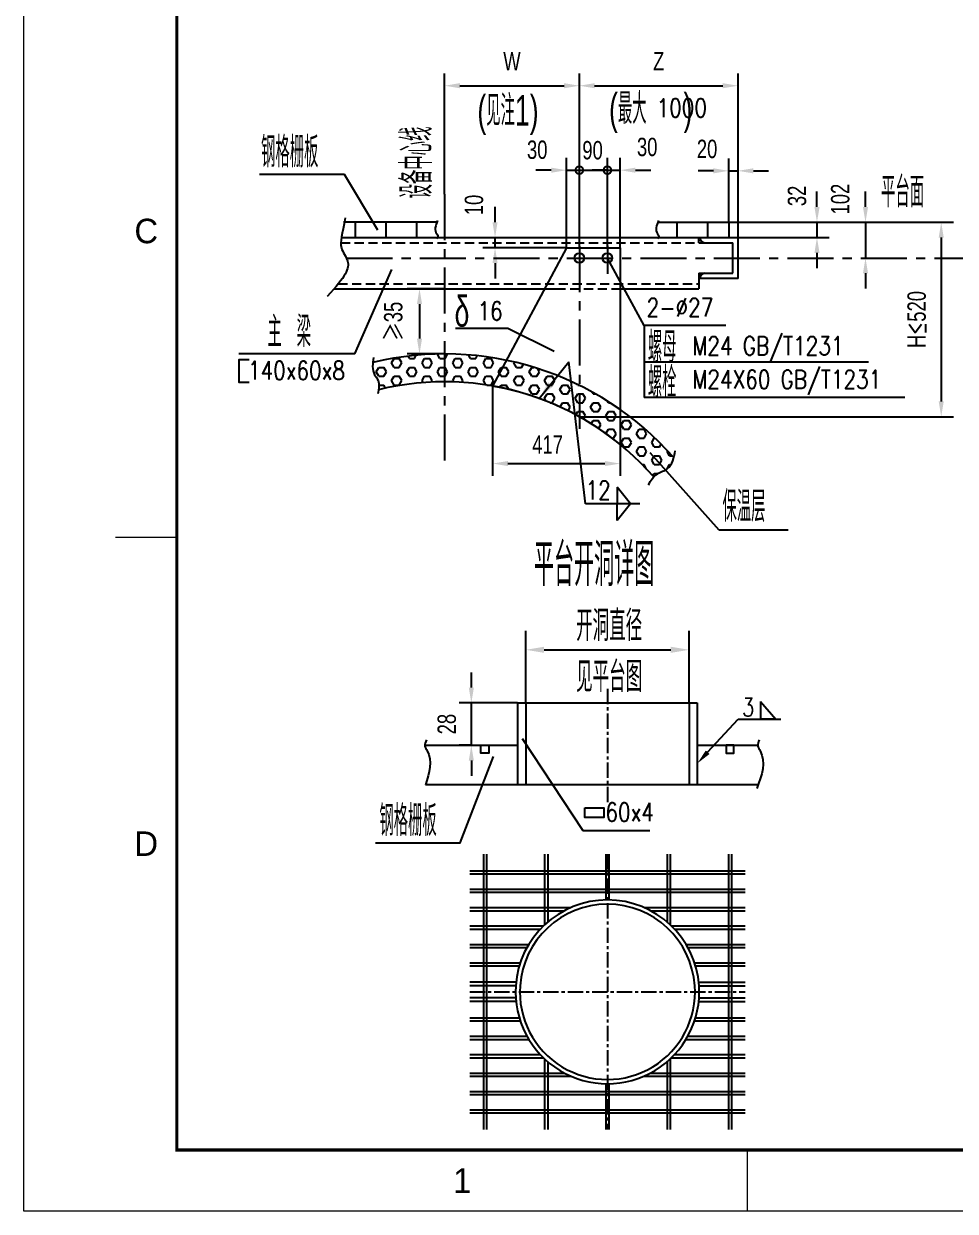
# Model space of a CAD drawing. Extents: x 148 to 221443, y -36682 to 6758.
# Drawn here: x 43346 to 46388, y -22570 to -18694 of the extents above; entities that cross this region are included whole.
import ezdxf
from ezdxf.enums import TextEntityAlignment as Align

# ---------------------------------------------------------------- set-up
doc = ezdxf.new("R2010")
doc.units = 0
doc.header["$LTSCALE"] = 10
doc.header["$MEASUREMENT"] = 0
doc.linetypes.add('CENTERX2', pattern=[4, 2.5, -0.5, 0.5, -0.5])
doc.linetypes.add('HIDDENX2', pattern=[0.75, 0.5, -0.25])
for name, color, linetype in [('2', 4, 'Continuous'), ('3', 255, 'Continuous'), ('CENTER', 1, 'CENTERX2'), ('HIDDEN', 7, 'HIDDENX2'), ('RED', 7, 'Continuous'), ('WHITE', 7, 'Continuous')]:
    doc.layers.add(name, color=color, linetype=linetype)
doc.layers.add('2（细实线）', color=3, linetype='Continuous', lineweight=20)
doc.layers.add('图框层', color=7, linetype='Continuous', lineweight=15)
doc.styles.add('HZ', font='ROMS.SHX', dxfattribs={"width": 0.75, "bigfont": 'GBCBIG.SHX'})
doc.styles.get("Standard").update_dxf_attribs({"font": 'wison_e.shx', "width": 0.75, "bigfont": 'wison_c.shx'})
doc.styles.add('XW', font='ROMANS.shx', dxfattribs={"width": 0.85})
doc.dimstyles.new('DIM1', dxfattribs={"dimscale": 20, "dimtxt": 3, "dimasz": 2.5, "dimexe": 2, "dimexo": 0, "dimgap": 1, "dimtad": 0, "dimdec": 0, "dimzin": 0, "dimdsep": 46, "dimtxsty": 'Standard', "dimcen": 2, "dimclrd": 3, "dimclre": 3, "dimclrt": 3, "dimadec": 0, "dimazin": 0, "dimtfac": 0.666667, "dimtdec": 0, "dimtofl": 0, "dimtmove": 2, "dimatfit": 1, "dimfxl": 2, "dimtvp": 1.333333, "dimtolj": 1, "dimtzin": 0, "dimarcsym": 0})

# ---------------------------------------------------------------- blocks, each defined once
blk = doc.blocks.new('*D1013')
at = {"color": 3, "lineweight": -2}
for p, q in [((44885.5, -19341.7), (44885.5, -19291.7)), ((44845.5, -19391.7), (44925.5, -19391.7)), ((45119.1, -19425), (44845.5, -19425)), ((44885.5, -19475), (44885.5, -19525))]:
    blk.add_line(p, q, dxfattribs=at)
at = {"color": 3}
for points in [[(44877.1, -19341.7), (44893.8, -19341.7), (44885.5, -19391.7)], [(44893.8, -19475), (44877.1, -19475), (44885.5, -19425)]]:
    blk.add_solid(points, dxfattribs=at)
at = {"layer": 'Defpoints', "color": 0}
for p in [(44845.5, -19391.7), (44885.5, -19391.7), (45119.1, -19425)]:
    blk.add_point(p, dxfattribs=at)
at = {"color": 3, "insert": (44817, -19285.2), "char_height": 60, "attachment_point": 5, "rotation": 90}
blk.add_mtext('\\A1;10', dxfattribs=at)
blk = doc.blocks.new('_DotSmall')
at = {"layer": 'WHITE', "color": 0, "const_width": 0.5}
blk.add_lwpolyline([(-0.0625, 0, 1), (0.0625, 0, 1)], format="xyb", close=True, dxfattribs=at)
blk = doc.blocks.new('*D1014')
at = {"color": 3, "lineweight": -2}
for p, q in [((45119.1, -19425), (45119.1, -19131.6)), ((45160.8, -19425), (45160.8, -19131.6)), ((45069.1, -19171.6), (45019.1, -19171.6)), ((45160.8, -19171.6), (45210.8, -19171.6))]:
    blk.add_line(p, q, dxfattribs=at)
at = {"color": 3}
blk.add_solid([(45069.1, -19180), (45069.1, -19163.3), (45119.1, -19171.6)], dxfattribs=at)
at = {"layer": 'Defpoints', "color": 0}
for p in [(45160.8, -19171.6), (45119.1, -19425), (45160.8, -19425)]:
    blk.add_point(p, dxfattribs=at)
at = {"color": 3, "lineweight": -2, "xscale": 50, "yscale": 50, "zscale": 50, "rotation": 180}
blk.add_blockref('_DotSmall', (45160.8, -19171.6), dxfattribs=at)
at = {"color": 3, "insert": (45023.2, -19105.2), "char_height": 60, "attachment_point": 5}
blk.add_mtext('\\A1;30', dxfattribs=at)
blk = doc.blocks.new('*D1015')
at = {"color": 3, "lineweight": -2}
for p, q in [((45160.8, -19419.5), (45160.8, -19131.6)), ((45252.5, -19419.5), (45252.5, -19131.6))]:
    blk.add_line(p, q, dxfattribs=at)
at = {"layer": 'Defpoints', "color": 0}
for p in [(45252.5, -19171.6), (45160.8, -19419.5), (45252.5, -19419.5)]:
    blk.add_point(p, dxfattribs=at)
at = {"color": 3, "insert": (45204, -19106.8), "char_height": 60, "attachment_point": 5}
blk.add_mtext('\\A1;90', dxfattribs=at)
blk = doc.blocks.new('_None')
blk = doc.blocks.new('*D1016')
at = {"color": 3, "lineweight": -2}
for p, q in [((45252.5, -19425), (45252.5, -19131.6)), ((45294.1, -19425), (45294.1, -19131.6)), ((45252.5, -19171.6), (45202.5, -19171.6)), ((45344.1, -19171.6), (45394.1, -19171.6))]:
    blk.add_line(p, q, dxfattribs=at)
at = {"color": 3}
blk.add_solid([(45344.1, -19163.3), (45344.1, -19180), (45294.1, -19171.6)], dxfattribs=at)
at = {"layer": 'Defpoints', "color": 0}
for p in [(45294.1, -19171.6), (45252.5, -19425), (45294.1, -19425)]:
    blk.add_point(p, dxfattribs=at)
at = {"color": 3, "lineweight": -2, "xscale": 50, "yscale": 50, "zscale": 50}
blk.add_blockref('_DotSmall', (45252.5, -19171.6), dxfattribs=at)
at = {"color": 3, "insert": (45382.3, -19096.2), "char_height": 60, "attachment_point": 5}
blk.add_mtext('\\A1;30', dxfattribs=at)
blk = doc.blocks.new('*D1017')
at = {"color": 3, "lineweight": -2}
for p, q in [((44720.7, -19249.5), (44720.7, -18855.9)), ((45160.8, -19419.5), (45160.8, -18855.9)), ((44770.7, -18895.9), (45110.8, -18895.9))]:
    blk.add_line(p, q, dxfattribs=at)
at = {"color": 3}
for points in [[(44770.7, -18887.5), (44770.7, -18904.2), (44720.7, -18895.9)], [(45110.8, -18904.2), (45110.8, -18887.5), (45160.8, -18895.9)]]:
    blk.add_solid(points, dxfattribs=at)
at = {"layer": 'Defpoints', "color": 0}
for p in [(45160.8, -18895.9), (44720.7, -19249.5), (45160.8, -19419.5)]:
    blk.add_point(p, dxfattribs=at)
at = {"color": 3, "insert": (44940.7, -18815.9), "char_height": 60, "attachment_point": 5}
blk.add_mtext('\\A1;W', dxfattribs=at)
blk = doc.blocks.new('*D1018')
at = {"color": 3, "lineweight": -2}
for p, q in [((45160.8, -19419.5), (45160.8, -18855.9)), ((45679, -19391.7), (45679, -18855.9)), ((45210.8, -18895.9), (45629, -18895.9))]:
    blk.add_line(p, q, dxfattribs=at)
at = {"color": 3}
for points in [[(45210.8, -18887.5), (45210.8, -18904.2), (45160.8, -18895.9)], [(45629, -18904.2), (45629, -18887.5), (45679, -18895.9)]]:
    blk.add_solid(points, dxfattribs=at)
at = {"layer": 'Defpoints', "color": 0}
for p in [(45679, -18895.9), (45160.8, -19419.5), (45679, -19391.7)]:
    blk.add_point(p, dxfattribs=at)
at = {"color": 3, "insert": (45419.9, -18815.9), "char_height": 60, "attachment_point": 5}
blk.add_mtext('\\A1;Z', dxfattribs=at)
blk = doc.blocks.new('*D1019')
at = {"color": 3, "lineweight": -2}
for p, q in [((46095.3, -19291.7), (46095.3, -19241.7)), ((45648.6, -19341.7), (46135.3, -19341.7)), ((46095.3, -19458.3), (46135.3, -19458.3)), ((46095.3, -19508.3), (46095.3, -19558.3))]:
    blk.add_line(p, q, dxfattribs=at)
at = {"color": 3}
for points in [[(46087, -19291.7), (46103.6, -19291.7), (46095.3, -19341.7)], [(46103.6, -19508.3), (46087, -19508.3), (46095.3, -19458.3)]]:
    blk.add_solid(points, dxfattribs=at)
at = {"layer": 'Defpoints', "color": 0}
for p in [(45648.6, -19341.7), (46095.3, -19458.3), (46095.3, -19458.3)]:
    blk.add_point(p, dxfattribs=at)
at = {"color": 3, "insert": (46013.1, -19266), "char_height": 60, "attachment_point": 5, "rotation": 90}
blk.add_mtext('\\A1;102', dxfattribs=at)
blk = doc.blocks.new('*D1020')
at = {"color": 3, "lineweight": -2}
for p, q in [((45648.6, -19341.7), (46382.6, -19341.7)), ((46342.6, -19391.7), (46342.6, -19926.5)), ((45160.8, -19976.5), (46382.6, -19976.5))]:
    blk.add_line(p, q, dxfattribs=at)
at = {"color": 3}
for points in [[(46350.9, -19391.7), (46334.2, -19391.7), (46342.6, -19341.7)], [(46334.2, -19926.5), (46350.9, -19926.5), (46342.6, -19976.5)]]:
    blk.add_solid(points, dxfattribs=at)
at = {"layer": 'Defpoints', "color": 0}
for p in [(45648.6, -19341.7), (45160.8, -19976.5), (46342.6, -19976.5)]:
    blk.add_point(p, dxfattribs=at)
at = {"color": 3, "insert": (46262.6, -19659.1), "char_height": 60, "attachment_point": 5, "rotation": 90}
blk.add_mtext('\\A1;H{\\fRomanS|b0|i0|c134|p2;≤}520', dxfattribs=at)
blk = doc.blocks.new('*D1055')
at = {"color": 3, "linetype": 'Continuous', "lineweight": -2}
for p, q in [((44877.5, -19876.1), (44877.5, -20169.3)), ((45294.1, -20067), (45294.1, -20169.3)), ((44927.5, -20129.3), (45244.1, -20129.3))]:
    blk.add_line(p, q, dxfattribs=at)
at = {"color": 3}
for points in [[(44927.5, -20121), (44927.5, -20137.6), (44877.5, -20129.3)], [(45244.1, -20137.6), (45244.1, -20121), (45294.1, -20129.3)]]:
    blk.add_solid(points, dxfattribs=at)
at = {"layer": 'Defpoints', "color": 0}
for p in [(44877.5, -19876.1), (45294.1, -20067), (45294.1, -20129.3)]:
    blk.add_point(p, dxfattribs=at)
at = {"color": 3, "insert": (45057.1, -20067.1), "char_height": 60, "attachment_point": 5}
blk.add_mtext('\\A1;417', dxfattribs=at)
blk = doc.blocks.new('*D1056')
at = {"color": 3, "linetype": 'Continuous', "lineweight": -2}
for p, q in [((44723, -19558.5), (44598.8, -19558.5)), ((44638.8, -19608.5), (44638.8, -19721.6)), ((44720.7, -19771.6), (44598.8, -19771.6))]:
    blk.add_line(p, q, dxfattribs=at)
at = {"color": 3}
for points in [[(44647.1, -19608.5), (44630.4, -19608.5), (44638.8, -19558.5)], [(44630.4, -19721.6), (44647.1, -19721.6), (44638.8, -19771.6)]]:
    blk.add_solid(points, dxfattribs=at)
at = {"layer": 'Defpoints', "color": 0}
for p in [(44723, -19558.5), (44638.8, -19771.6), (44720.7, -19771.6)]:
    blk.add_point(p, dxfattribs=at)
at = {"color": 3, "insert": (44553.9, -19665.1), "char_height": 60, "attachment_point": 5, "rotation": 90}
blk.add_mtext('\\A1;{\\fSimSun|b0|i0|c134|p54;≥}35', dxfattribs=at)
blk = doc.blocks.new('*D1064')
at = {"color": 3, "linetype": 'Continuous', "lineweight": -2}
for p, q in [((45936.8, -19291.7), (45936.8, -19241.7)), ((45648.6, -19341.7), (45976.8, -19341.7)), ((45679, -19391.7), (45976.8, -19391.7)), ((45936.8, -19441.7), (45936.8, -19491.7))]:
    blk.add_line(p, q, dxfattribs=at)
at = {"color": 3}
for points in [[(45928.5, -19291.7), (45945.2, -19291.7), (45936.8, -19341.7)], [(45945.2, -19441.7), (45928.5, -19441.7), (45936.8, -19391.7)]]:
    blk.add_solid(points, dxfattribs=at)
at = {"layer": 'Defpoints', "color": 0}
for p in [(45648.6, -19341.7), (45679, -19391.7), (45936.8, -19391.7)]:
    blk.add_point(p, dxfattribs=at)
at = {"color": 3, "insert": (45871.9, -19255.6), "char_height": 60, "attachment_point": 5, "rotation": 90}
blk.add_mtext('\\A1;32', dxfattribs=at)
blk = doc.blocks.new('*D1067')
at = {"color": 3, "linetype": 'Continuous', "lineweight": -2}
for p, q in [((45648.6, -19341.7), (45648.6, -19133.7)), ((45679, -19391.7), (45679, -19133.7)), ((45598.6, -19173.7), (45548.6, -19173.7)), ((45729, -19173.7), (45779, -19173.7))]:
    blk.add_line(p, q, dxfattribs=at)
at = {"color": 3}
for points in [[(45598.6, -19182), (45598.6, -19165.4), (45648.6, -19173.7)], [(45729, -19165.4), (45729, -19182), (45679, -19173.7)]]:
    blk.add_solid(points, dxfattribs=at)
at = {"layer": 'Defpoints', "color": 0}
for p in [(45648.6, -19173.7), (45648.6, -19341.7), (45679, -19391.7)]:
    blk.add_point(p, dxfattribs=at)
at = {"color": 3, "insert": (45577.9, -19102.6), "char_height": 60, "attachment_point": 5}
blk.add_mtext('\\A1;20', dxfattribs=at)
blk = doc.blocks.new('*D1071')
at = {"color": 3, "linetype": 'Continuous', "lineweight": -2}
for p, q in [((44808.1, -20860.8), (44808.1, -20810.8)), ((44959.2, -20910.8), (44768.1, -20910.8)), ((44808.1, -21048.8), (44768.1, -21048.8)), ((44808.1, -21098.8), (44808.1, -21148.8))]:
    blk.add_line(p, q, dxfattribs=at)
at = {"color": 3}
for points in [[(44799.8, -20860.8), (44816.4, -20860.8), (44808.1, -20910.8)], [(44816.4, -21098.8), (44799.8, -21098.8), (44808.1, -21048.8)]]:
    blk.add_solid(points, dxfattribs=at)
at = {"layer": 'Defpoints', "color": 0}
for p in [(44959.2, -20910.8), (44808.1, -21048.8), (44808.1, -21048.8)]:
    blk.add_point(p, dxfattribs=at)
at = {"color": 3, "insert": (44728.1, -20979.8), "char_height": 60, "attachment_point": 5, "rotation": 90}
blk.add_mtext('\\A1;28', dxfattribs=at)
blk = doc.blocks.new('a2')
for p, q in [((15326.09, 9816.74), (15336.09, 9816.74)), ((15429.25, 9706.74), (15429.25, 9716.74))]:
    blk.add_line(p, q)
at = {"layer": '图框层', "ltscale": 10}
blk.add_lwpolyline([(15311.09, 10126.74), (15905.09, 10126.74), (15905.09, 9706.74), (15311.09, 9706.74)], close=True, dxfattribs=at)
at = {"layer": '图框层', "ltscale": 10, "const_width": 0.5}
blk.add_lwpolyline([(15336.09, 10116.74), (15895.09, 10116.74), (15895.09, 9716.74), (15336.09, 9716.74)], close=True, dxfattribs=at)
at = {"style": 'HZ'}
for s, p in [('C', (15331.09, 9866.74)), ('D', (15331.09, 9766.74)), ('1', (15382.67, 9711.74))]:
    blk.add_text(s, height=4, dxfattribs=at).set_placement(p, align=Align.MIDDLE)

msp = doc.modelspace()

# ---------------------------------------------------------------- hatches: boundary and pattern name
at = {"layer": '2', "linetype": 'Continuous'}
h = msp.add_hatch(dxfattribs=at)
h.set_pattern_fill('HEX', color=3, scale=133.333333, style=0)
h.set_pattern_definition([(0, (61355.612, -26050.67), (0, 28.867513), [16.66667, -33.33333]), (120, (61355.612, -26050.67), (-25, -14.433757), [16.66667, -33.33333]), (60, (61372.28, -26050.67), (-25, 14.433757), [16.66667, -33.33333])])
h.paths.add_polyline_path([(44720.6527, -19771.595), (44720.6527, -19862.4764, -0.077247128), (44995.7696, -19905.2355), (45024.5112, -19819.0109, 0.077553655)])
edge = h.paths.add_edge_path()
edge.add_line((44720.6527, -19862.4764), (44720.6527, -19771.595))
edge.add_arc((44720.6527, -20768.922), 997.327, 90, 103.5837498)
edge.add_spline(control_points=[(44486.4141, -19799.4926), (44484.9252, -19813.6626), (44486.3762, -19834.1983), (44507.7731, -19859.8328), (44506.7767, -19877.6249), (44504.8817, -19888.532)], knot_values=[19.555790087, 19.555790087, 19.555790087, 19.555790087, 44.393820247, 57.303182116, 76.18035137, 76.18035137, 76.18035137, 76.18035137], degree=3, periodic=0)
edge.add_arc((44720.6527, -20768.922), 906.4456, 90, 103.7709356, ccw=False)
h.paths.add_polyline_path([(45294.1361, -20066.953), (45294.1361, -19952.9698, 0.075903807), (45024.5112, -19819.0109), (44995.7696, -19905.2355, -0.094435082)])
edge = h.paths.add_edge_path()
edge.add_line((45294.1361, -19952.9698), (45294.1361, -20066.953))
edge.add_arc((44720.6527, -20768.922), 906.4456, 41.0958999, 50.7524187, ccw=False)
edge.add_spline(control_points=[(45403.7596, -20173.096), (45407.3099, -20169.3235), (45420.5147, -20158.0825), (45454.4977, -20148.836), (45465.0556, -20124.3059), (45469.0166, -20109.6704)], knot_values=[32.031214709, 32.031214709, 32.031214709, 32.031214709, 41.576270709, 64.022572381, 89.598805579, 89.598805579, 89.598805579, 89.598805579], degree=3, periodic=0)
edge.add_arc((44720.6527, -20768.922), 997.327, 41.3775949, 54.8989396)

# ---------------------------------------------------------------- linework, layer by layer
at = {"linetype": 'Continuous'}
for p, q in [((45284.189, -20205.9038), (45284.189, -20260.5182)), ((45327.9237, -20260.5182), (45284.189, -20205.9038)), ((45284.189, -20315.1327), (45284.189, -20260.5182)), ((45327.9237, -20260.5182), (45284.189, -20315.1327))]:
    msp.add_line(p, q, dxfattribs=at)
at = {"color": 0, "linetype": 'Continuous'}
for p, q in [((45751.8918, -20905.5755), (45751.8918, -20964.1471)), ((45751.8918, -20905.5755), (45802.9305, -20964.1471)), ((45802.9305, -20964.1471), (45751.8918, -20964.1471)), ((45802.9305, -20964.1471), (45751.8918, -20964.1471))]:
    msp.add_line(p, q, dxfattribs=at)
at = {"color": 3, "linetype": 'Continuous'}
msp.add_lwpolyline([(44082.3424, -19790.6232), (44048.8986, -19790.6232), (44048.8986, -19863.5422), (44082.3424, -19863.5422)], dxfattribs=at)
msp.add_lwpolyline([(45178.58, -21253.3149), (45241.1752, -21253.3149), (45241.1752, -21284.5954), (45178.58, -21284.5954)], close=True, dxfattribs=at)
at = {"color": 3}
for radius, start, end in [(997.327, 41.3775949, 103.5837498), (906.4456, 41.0958999, 103.7709356)]:
    msp.add_arc((44720.6527, -20768.922), radius, start, end, dxfattribs=at)
at = {"layer": '2', "color": 3, "linetype": 'Continuous'}
for p, q in [((45372.3929, -19678.6581), (45252.4694, -19458.3309)), ((44427.1597, -19771.3341), (44548.7999, -19495.4195)), ((45639.2204, -19678.6581), (45372.3929, -19678.6581)), ((45372.3929, -19678.6581), (45372.3929, -19913.4955)), ((44427.1597, -19771.3341), (44048.8986, -19771.3341)), ((45029.5166, -19916.7209), (45126.6659, -19797.7018)), ((45180.9979, -20260.5182), (45126.6659, -19797.7018)), ((46105.3465, -19797.9162), (45372.9154, -19797.9162)), ((46223.9224, -19913.4955), (45372.3929, -19913.4955)), ((45616.8611, -20347.1718), (45391.8346, -20094.5543)), ((45358.571, -20260.5182), (45180.9979, -20260.5182)), ((45842.4384, -20347.1718), (45616.8611, -20347.1718)), ((44985.8454, -20910.7607), (44985.8454, -20675.2131)), ((45519.1787, -20910.7607), (45519.1787, -20675.2131)), ((45045.8454, -20737.2831), (45459.1787, -20737.2831)), ((45579.828, -21071.6033), (45679.4099, -20964.1471)), ((45679.4099, -20964.1471), (45818.4631, -20964.1471)), ((44974.2813, -21026.4633), (45172.4056, -21327.3488)), ((45172.4056, -21327.3488), (45391.156, -21327.3488))]:
    msp.add_line(p, q, dxfattribs=at)
for points in [[(44115.9991, -19184.6068), (44393.2228, -19184.6068), (44502.1007, -19366.664)], [(44756.8422, -19687.8149), (44926.7624, -19687.8149), (45079.1047, -19761.9828)], [(44494.588, -21367.0057), (44771.8116, -21367.0057), (44880.6895, -21085.047)]]:
    msp.add_lwpolyline(points, dxfattribs=at)
for points, knots in [([(44396.34, -19327.5207), (44387.1454, -19382.8229), (44371.3255, -19420.6219), (44417.5876, -19473.5113), (44398.84, -19519.0756), (44336.8749, -19583.7247)], [0, 0, 0, 0, 39.248188141, 67.529390157, 109.117499153, 109.117499153, 109.117499153, 109.117499153]), ([(44489.058, -19782.8086), (44485.0162, -19802.9896), (44482.747, -19829.8504), (44510.6034, -19863.2236), (44505.5848, -19886.1987), (44502.2157, -19901.6223)], [9.951640217, 9.951640217, 9.951640217, 9.951640217, 44.393820247, 57.303182116, 83.670348965, 83.670348965, 83.670348965, 83.670348965]), ([(45386.7137, -20198.7358), (45393.9788, -20184.3033), (45409.6335, -20161.0431), (45461.9123, -20146.8185), (45469.3614, -20110.3237), (45474.0506, -20087.3504)], [13.598303043, 13.598303043, 13.598303043, 13.598303043, 41.576270709, 64.022572381, 102.159160562, 102.159160562, 102.159160562, 102.159160562])]:
    msp.add_open_spline(points, degree=3, knots=knots, dxfattribs=at)
for points in [[(44697.4649, -19336.2755), (44694.9365, -19379.7156), (44698.982, -19385.7796), (44694.4307, -19395.8864)], [(45418.8143, -19336.2755), (45416.2858, -19379.7156), (45420.3314, -19385.7796), (45415.7801, -19395.8864)], [(44661.2577, -21031.6128), (44656.3351, -21051.2902), (44663.7191, -21066.6631), (44658.181, -21178.0969)], [(45748.4128, -21031.6128), (45743.4902, -21051.2902), (45750.8742, -21066.6631), (45740.3194, -21190.3476)]]:
    msp.add_spline(points, degree=3, dxfattribs=at)
for points in [[(45075.204, -19876.5628), (45059.7102, -19863.916), (45029.5166, -19916.7209)], [(45045.8454, -20727.2831), (45045.8454, -20747.2831), (44985.8454, -20737.2831)], [(45459.1787, -20727.2831), (45459.1787, -20747.2831), (45519.1787, -20737.2831)], [(45573.7164, -21065.9395), (45585.9397, -21077.2671), (45545.8454, -21108.2732)]]:
    msp.add_solid(points, dxfattribs=at)
at = {"layer": '3', "color": 0}
for p, q in [((44694.9675, -19341.6642), (44390.5624, -19341.6642)), ((44429.0102, -19341.6642), (44429.0102, -19391.6642)), ((44529.0102, -19341.6642), (44529.0102, -19391.6642)), ((44629.0102, -19341.6642), (44629.0102, -19391.6642)), ((45416.3169, -19341.6642), (45648.5512, -19341.6642)), ((45479.1869, -19341.6642), (45479.1869, -19391.6642)), ((45579.1869, -19341.6642), (45579.1869, -19391.6642)), ((45648.5512, -19341.6642), (45648.5512, -19391.6642))]:
    msp.add_line(p, q, dxfattribs=at)
at = {"layer": 'CENTER', "ltscale": 6}
for p, q in [((44720.6527, -19249.5426), (44720.6527, -20137.2236)), ((45160.8027, -19419.5085), (45160.8027, -20016.0124)), ((45252.4694, -19418.0904), (45252.4694, -19510.09)), ((44400.3856, -19458.3309), (46513.1073, -19458.3309))]:
    msp.add_line(p, q, dxfattribs=at)
at = {"layer": 'CENTER', "ltscale": 2}
for p, q in [((45252.512, -20865.0304), (45252.512, -21238.1339)), ((45252.4795, -21404.291), (45252.4795, -22303.3979)), ((44802.9261, -21853.8445), (45702.0329, -21853.8445))]:
    msp.add_line(p, q, dxfattribs=at)
at = {"layer": 'Defpoints', "color": 0, "linetype": 'ByBlock'}
for p in [(44985.8454, -21177.4274), (44985.8454, -21177.4274), (45519.1787, -21177.4274), (45519.1787, -21177.4274)]:
    msp.add_point(p, dxfattribs=at)
at = {"layer": 'HIDDEN', "ltscale": 6}
for p, q in [((44382.0432, -19408.3309), (45550.654, -19408.3309)), ((44373.7032, -19542.5514), (45549.2072, -19542.5514)), ((45085.8027, -19558.5182), (45294.1361, -19558.5182))]:
    msp.add_line(p, q, dxfattribs=at)
at = {"layer": 'RED', "color": 3}
for p, q in [((45119.1361, -19171.6208), (45294.1361, -19171.6208)), ((45648.5512, -19173.6938), (45678.9874, -19173.6938)), ((45936.8273, -19341.6642), (45936.8273, -19391.6642)), ((46095.3161, -19341.6642), (46095.3161, -19458.3309)), ((44885.4695, -19424.9976), (44885.4695, -19391.6642)), ((44808.1027, -21048.815), (44808.1027, -20910.7607))]:
    msp.add_line(p, q, dxfattribs=at)
at = {"layer": 'RED'}
for p, q in [((44384.9313, -19391.6642), (45678.9874, -19391.6642)), ((45550.654, -19408.3309), (45550.654, -19391.6642)), ((45550.654, -19408.3309), (45550.654, -19391.6642)), ((45550.654, -19408.3309), (45662.3207, -19408.3309)), ((45550.654, -19408.3309), (45662.3207, -19408.3309)), ((45662.3207, -19508.3309), (45662.3207, -19408.3309)), ((45678.9874, -19524.9976), (45678.9874, -19391.6642)), ((45119.1361, -19424.9976), (44877.4694, -19876.1442)), ((45119.1361, -19424.9976), (45294.1361, -19424.9976)), ((45294.1361, -19424.9976), (45294.1361, -20066.953)), ((45550.654, -19508.3309), (45662.3207, -19508.3309)), ((45550.654, -19508.3309), (45550.654, -19524.9976)), ((45550.654, -19508.3309), (45550.654, -19558.5182)), ((45550.654, -19508.3309), (45662.3207, -19508.3309)), ((45678.9874, -19524.9976), (45550.654, -19524.9976)), ((44360.1543, -19558.5182), (45085.8027, -19558.5182)), ((45294.1361, -19558.5182), (45550.654, -19558.5182)), ((44959.1787, -20910.7607), (44959.1787, -21177.4274)), ((44959.1787, -20910.7607), (45545.8454, -20910.7607)), ((44985.8454, -20910.7607), (44985.8454, -21177.4274)), ((45519.1787, -20910.7607), (45519.1787, -21177.4274)), ((45545.8454, -20910.7607), (45545.8454, -21177.4274)), ((44655.9999, -21048.815), (44959.1787, -21048.815)), ((45545.8454, -21048.815), (45743.2948, -21048.815)), ((44658.4262, -21177.4274), (45745.0382, -21177.4274)), ((44847.4795, -21404.291), (44847.4795, -21885.8445)), ((44857.4795, -21404.291), (44857.4795, -21885.8445)), ((45047.4795, -21404.291), (45047.4795, -21634.8125)), ((45057.4795, -21404.291), (45057.4795, -21625.8642)), ((45247.4795, -21404.291), (45247.4795, -21553.8861)), ((45257.4795, -21404.291), (45257.4795, -21553.8861)), ((45447.4795, -21404.291), (45447.4795, -21625.8642)), ((45457.4795, -21404.291), (45457.4795, -21634.8125)), ((45647.4795, -21404.291), (45647.4795, -21885.8445)), ((45657.4795, -21404.291), (45657.4795, -21885.8445)), ((44802.9261, -21458.8445), (45702.0329, -21458.8445)), ((44802.9261, -21468.8445), (45702.0329, -21468.8445)), ((44802.9261, -21518.8445), (45702.0329, -21518.8445)), ((44802.9261, -21528.8445), (45702.0329, -21528.8445)), ((44802.9261, -21578.8445), (45132.5838, -21578.8445)), ((44802.9261, -21588.8445), (45111.8559, -21588.8445)), ((45372.3753, -21578.8445), (45702.0329, -21578.8445)), ((45393.1031, -21588.8445), (45702.0329, -21588.8445)), ((44802.9261, -21638.8445), (45043.2548, -21638.8445)), ((44802.9261, -21648.8445), (45033.4476, -21648.8445)), ((45461.7043, -21638.8445), (45702.0329, -21638.8445)), ((45471.5115, -21648.8445), (45702.0329, -21648.8445)), ((44802.9261, -21698.8445), (44995.6235, -21698.8445)), ((45509.3355, -21698.8445), (45702.0329, -21698.8445)), ((44802.9261, -21708.8445), (44989.8486, -21708.8445)), ((45515.1105, -21708.8445), (45702.0329, -21708.8445)), ((44802.9261, -21758.8445), (44967.9185, -21758.8445)), ((44802.9261, -21768.8445), (44964.7731, -21768.8445)), ((45537.0406, -21758.8445), (45702.0329, -21758.8445)), ((45540.186, -21768.8445), (45702.0329, -21768.8445)), ((44954.1911, -21821.8445), (44802.9261, -21821.8445)), ((45550.768, -21821.8445), (45702.0329, -21821.8445)), ((44953.1469, -21833.8445), (44802.9261, -21833.8445)), ((45551.8121, -21833.8445), (45702.0329, -21833.8445)), ((44953.1469, -21873.8445), (44802.9261, -21873.8445)), ((44954.1911, -21885.8445), (44802.9261, -21885.8445)), ((44847.4795, -21885.8445), (44847.4795, -22303.3979)), ((44857.4795, -21885.8445), (44857.4795, -22303.3979)), ((45550.768, -21885.8445), (45702.0329, -21885.8445)), ((45551.8121, -21873.8445), (45702.0329, -21873.8445)), ((45647.4795, -21885.8445), (45647.4795, -22303.3979)), ((45657.4795, -21885.8445), (45657.4795, -22303.3979)), ((44802.9261, -21938.8445), (44964.7731, -21938.8445)), ((45540.186, -21938.8445), (45702.0329, -21938.8445)), ((44802.9261, -21948.8445), (44967.9185, -21948.8445)), ((45537.0406, -21948.8445), (45702.0329, -21948.8445)), ((44802.9261, -21998.8445), (44989.8486, -21998.8445)), ((44802.9261, -22008.8445), (44995.6235, -22008.8445)), ((45509.3355, -22008.8445), (45702.0329, -22008.8445)), ((45515.1105, -21998.8445), (45702.0329, -21998.8445)), ((44802.9261, -22058.8445), (45033.4476, -22058.8445)), ((44802.9261, -22068.8445), (45043.2548, -22068.8445)), ((45047.4795, -22072.8764), (45047.4795, -22303.3979)), ((45057.4795, -22081.8247), (45057.4795, -22303.3979)), ((45447.4795, -22081.8247), (45447.4795, -22303.3979)), ((45457.4795, -22072.8764), (45457.4795, -22303.3979)), ((45461.7043, -22068.8445), (45702.0329, -22068.8445)), ((45471.5115, -22058.8445), (45702.0329, -22058.8445)), ((44802.9261, -22118.8445), (45111.8559, -22118.8445)), ((44802.9261, -22128.8445), (45132.5838, -22128.8445)), ((45372.3753, -22128.8445), (45702.0329, -22128.8445)), ((45393.1031, -22118.8445), (45702.0329, -22118.8445)), ((45247.4795, -22153.8028), (45247.4795, -22303.3979)), ((45257.4795, -22153.8028), (45257.4795, -22303.3979)), ((44802.9261, -22178.8445), (45702.0329, -22178.8445)), ((44802.9261, -22188.8445), (45702.0329, -22188.8445)), ((44802.9261, -22238.8445), (45702.0329, -22238.8445)), ((44802.9261, -22248.8445), (45702.0329, -22248.8445))]:
    msp.add_line(p, q, dxfattribs=at)
for points in [[(44839.5587, -21048.815), (44865.2253, -21048.815), (44865.2253, -21074.4817), (44839.5587, -21074.4817)], [(45665.4654, -21048.815), (45639.7987, -21048.815), (45639.7987, -21074.4817), (45665.4654, -21074.4817)]]:
    msp.add_lwpolyline(points, close=True, dxfattribs=at)
for centre in [(45160.8027, -19458.3309), (45252.4694, -19458.3309)]:
    msp.add_circle(centre, 15.8333, dxfattribs=at)
for centre, radius, start, end in [((45570.654, -19391.6642), 16.6667, 180, 270), ((45570.654, -19524.9976), 16.6667, 90, 180), ((44720.6527, -20768.922), 906.4456, 50.7524187, 80.0376072), ((45252.4795, -21853.8445), 300, 3.8225537, 176.1774463), ((45252.4795, -21853.8445), 286, 4.0099707, 175.9900293), ((45252.4795, -21853.8445), 300, 176.1774463, 3.8225537), ((45252.4795, -21853.8445), 286, 175.9900293, 4.0099707)]:
    msp.add_arc(centre, radius, start, end, dxfattribs=at)

# ---------------------------------------------------------------- block references
at = {"layer": '2（细实线）', "xscale": 20, "yscale": 20, "zscale": 20}
msp.add_blockref('a2', (-262875.3202, -216704.8402), dxfattribs=at)

# ---------------------------------------------------------------- texts
at = {"color": 3}
for s, height, style, width, p in [('(见注1)', 100, 'HZ', 0.65, (44827.8874, -19026.6558)), ('(最大     )', 100, 'HZ', 0.65, (45257.769, -19020.6684)), ('1000', 60, 'XW', 0.8, (45412.9216, -18998.4582)), ('平台面', 100, 'HZ', 0.65, (46146.1704, -19292.5577)), ('16', 60, 'XW', 0.8, (44828.3628, -19661.1222)), ('   3', 59.25333, 'XW', 0.8, (45586.078, -20954.0757)), ('60x4', 60, 'XW', 0.8, (45245.6717, -21297.0285))]:
    msp.add_text(s, height=height, dxfattribs=dict(at, style=style, width=width)).set_placement(p)
at = {"color": 3, "style": 'HZ', "width": 0.65}
msp.add_text('设备中心线', height=100, rotation=90, dxfattribs=at).set_placement((44679.2148, -19263.5894))
at = {"color": 3, "linetype": 'Continuous', "style": 'XW', "width": 0.8}
msp.add_text('140x60x8', height=60, dxfattribs=at).set_placement((44078.6923, -19855.2311))
at = {"color": 3, "insert": (45258.121, -20742.1449), "char_height": 100, "attachment_point": 5, "style": 'HZ'}
msp.add_mtext('开洞直径\\P见平台图', dxfattribs=at)
at = {"layer": '2', "color": 3, "linetype": 'Continuous'}
for s, height, style, width, p in [('钢格栅板', 100, 'HZ', 0.65, (44121.4618, -19162.4225)), ('δ', 100, 'HZ', 0.65, (44753.3016, -19682.4613)), ('2-%%c27', 60, 'XW', 0.8, (45380.3109, -19649.6963)), ('主  梁', 100, 'HZ', 0.65, (44142.5875, -19749.1207)), ('螺母', 100, 'HZ', 0.65, (45384.4333, -19799.0231)), ('M24 GB/T1231', 60, 'XW', 0.8, (45529.6867, -19775.0475)), ('螺栓', 100, 'HZ', 0.65, (45384.4333, -19913.8493)), ('M24X60 GB/T1231', 60, 'XW', 0.8, (45529.7165, -19884.4121)), ('保温层', 100, 'HZ', 0.65, (45628.2149, -20319.5002)), ('钢格栅板', 100, 'HZ', 0.65, (44507.8328, -21344.8214))]:
    msp.add_text(s, height=height, dxfattribs=dict(at, style=style, width=width)).set_placement(p)
at = {"layer": '2', "color": 3, "linetype": 'Continuous', "style": 'XW', "width": 0.8}
msp.add_text('12', height=60, dxfattribs=at).set_placement((45263.4003, -20216.0956), align=Align.MIDDLE_RIGHT)
at = {"layer": '2', "color": 3, "linetype": 'Continuous', "style": 'HZ', "width": 0.65}
msp.add_text('平台开洞详图', height=140, dxfattribs=at).set_placement((45208.9493, -20451.9228), align=Align.MIDDLE)

# ---------------------------------------------------------------- dimensions: what is measured, and where the dimension line sits
for base, p1, p2, text, picture, middle in [((45160.8027, -18895.873), (44720.6527, -19249.5426), (45160.8027, -19419.5085), 'W', '*D1017', (44940.7277, -18815.873)), ((45678.9874, -18895.873), (45160.8027, -19419.5085), (45678.9874, -19391.6642), 'Z', '*D1018', (45419.8951, -18815.873))]:
    dim = msp.add_linear_dim(base=base, p1=p1, p2=p2, text=text, dimstyle='DIM1')
    dim.commit()
    dim.dimension.update_dxf_attribs({"geometry": picture, "text_midpoint": middle})
for base, p1, p2, text, override, picture, middle in [((45160.8027, -19171.6208), (45119.1361, -19424.9976), (45160.8027, -19424.9976), '30', {"dimblk2": 'DOTSMALL', "dimsah": 1, "dimcen": 0}, '*D1014', (45023.2242, -19105.2269)), ((45252.4694, -19171.6208), (45160.8027, -19419.5085), (45252.4694, -19419.5085), '90', {"dimblk1": 'NONE', "dimblk2": 'NONE', "dimsah": 1, "dimsd1": 1, "dimsd2": 1}, '*D1015', (45203.9995, -19106.7709)), ((45294.1361, -19171.6208), (45252.4694, -19424.9976), (45294.1361, -19424.9976), '30', {"dimblk1": 'DOTSMALL', "dimsah": 1}, '*D1016', (45382.3367, -19096.2011))]:
    dim = msp.add_linear_dim(base=base, p1=p1, p2=p2, text=text, dimstyle='DIM1', override=override)
    dim.commit()
    dim.dimension.update_dxf_attribs({"geometry": picture, "text_midpoint": middle, "dimtype": 160})
at = {"linetype": 'Continuous'}
dim = msp.add_linear_dim(base=(45648.5512, -19173.6938), p1=(45678.9874, -19391.6642), p2=(45648.5512, -19341.6642), text='20', dimstyle='DIM1', dxfattribs=at)
dim.commit()
dim.dimension.update_dxf_attribs({"geometry": '*D1067', "text_midpoint": (45577.9183, -19102.6135), "dimtype": 160})
for base, p1, p2, text, picture, middle in [((46095.3161, -19458.3309), (45648.5512, -19341.6642), (46095.3161, -19458.3309), '102', '*D1019', (46013.1439, -19266.0241)), ((44885.4695, -19391.6642), (45119.1361, -19424.9976), (44845.4695, -19391.6642), '10', '*D1013', (44817.0386, -19285.1612))]:
    dim = msp.add_linear_dim(base=base, p1=p1, p2=p2, angle=90, text=text, dimstyle='DIM1')
    dim.commit()
    dim.dimension.update_dxf_attribs({"geometry": picture, "text_midpoint": middle, "dimtype": 160})
dim = msp.add_linear_dim(base=(45936.8273, -19391.6642), p1=(45648.5512, -19341.6642), p2=(45678.9874, -19391.6642), angle=90, text='32', dimstyle='DIM1', dxfattribs=at)
dim.commit()
dim.dimension.update_dxf_attribs({"geometry": '*D1064', "text_midpoint": (45871.8797, -19255.6369), "dimtype": 160})
dim = msp.add_linear_dim(base=(46342.5733, -19976.5132), p1=(45648.5512, -19341.6642), p2=(45160.8027, -19976.5132), angle=90, text='H{\\fRomanS|b0|i0|c134|p2;≤}520', dimstyle='DIM1')
dim.commit()
dim.dimension.update_dxf_attribs({"geometry": '*D1020', "text_midpoint": (46262.5733, -19659.0887)})
at = {"color": 1, "linetype": 'Continuous'}
for base, p1, p2, text, picture, middle in [((44638.7828, -19771.595), (44722.9785, -19558.5182), (44720.6527, -19771.595), '{\\fSimSun|b0|i0|c134|p54;≥}35', '*D1056', (44553.8666, -19665.0566)), ((44808.1027, -21048.815), (44959.1787, -20910.7607), (44808.1027, -21048.815), '28', '*D1071', (44728.1027, -20979.7879))]:
    dim = msp.add_linear_dim(base=base, p1=p1, p2=p2, angle=90, text=text, dimstyle='DIM1', dxfattribs=at)
    dim.commit()
    dim.dimension.update_dxf_attribs({"geometry": picture, "text_midpoint": middle})
dim = msp.add_linear_dim(base=(45294.1361, -20129.2857), p1=(44877.4694, -19876.1442), p2=(45294.1361, -20066.953), dimstyle='DIM1', dxfattribs=at)
dim.commit()
dim.dimension.update_dxf_attribs({"geometry": '*D1055', "text_midpoint": (45057.0979, -20067.1034), "dimtype": 160})

doc.saveas('drawing.dxf')
